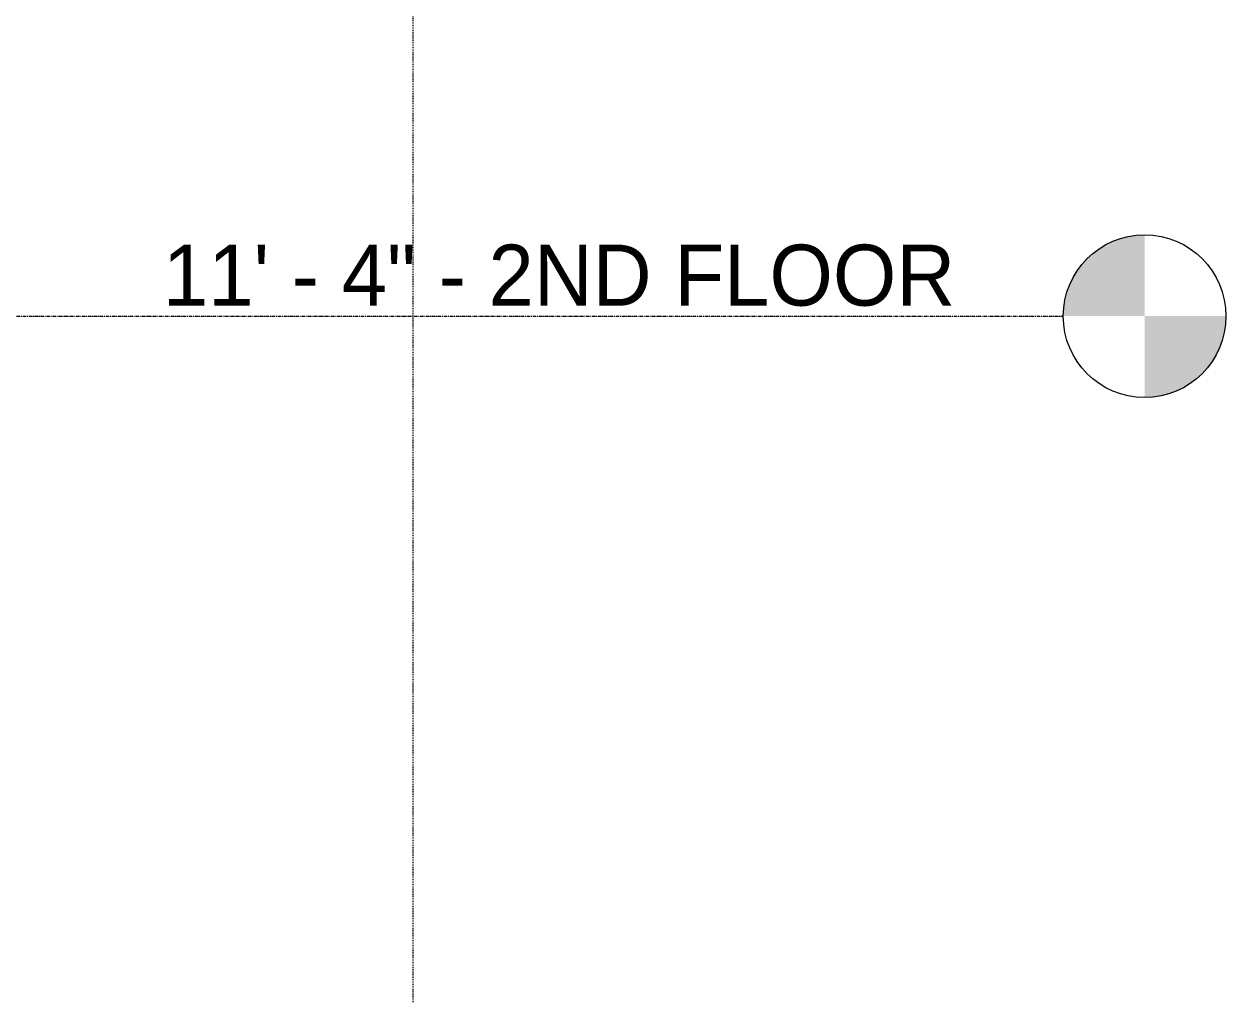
# Model space of a CAD drawing. Header units: inches. Extents: x 9661 to 15313, y -337 to 660.
# Drawn here: x 12222.7 to 12400.1, y 35.8 to 179.1 of the extents above; entities that cross this region are included whole.
import ezdxf

# ---------------------------------------------------------------- set-up
doc = ezdxf.new("R2010")
doc.units = ezdxf.units.IN
doc.header["$MEASUREMENT"] = 0
doc.linetypes.add('Aligning Line 1_8_', pattern=[0.25, 0.125, -0.125])
doc.linetypes.add('Grid Line 1_2_', pattern=[0.875, 0.5, -0.125, 0.125, -0.125])
for name, color, linetype, lineweight in [('A-FLOR-LEVL', 51, 'Continuous', 9), ('A-FLOR-LEVL-1', 51, 'Grid Line 1_2_', 9), ('G-ANNO-SYMB', 111, 'Aligning Line 1_8_', 9)]:
    doc.layers.add(name, color=color, linetype=linetype, lineweight=lineweight)
doc.styles.add('Century Gothic', font='ufonts.com_century-gothic.ttf', dxfattribs={"height": 9})

# ---------------------------------------------------------------- blocks, each defined once
blk = doc.blocks.new('Level - Level Head - Circle-50818-BUILDING SECTION - EAST_WEST - LOOKING SOUTH2')
at = {"layer": 'A-FLOR-LEVL'}
h = blk.add_hatch(color=256, dxfattribs=at)
edge = h.paths.add_edge_path(flags=0)
edge.add_line((12388.06, 0), (12376.06, 0))
edge.add_arc((12388.06, 0), 12, 90, 180, ccw=False)
edge.add_line((12388.06, 12), (12388.06, 0))
h = blk.add_hatch(color=256, dxfattribs=at)
edge = h.paths.add_edge_path(flags=0)
edge.add_line((12388.06, -12), (12388.06, 0))
edge.add_line((12388.06, 0), (12400.06, 0))
edge.add_arc((12388.06, 0), 12, 270, 360, ccw=False)
blk.add_circle((12388.06, 0), 12, dxfattribs=at)

msp = doc.modelspace()

# ---------------------------------------------------------------- linework, layer by layer
at = {"layer": 'A-FLOR-LEVL-1'}
msp.add_line((9660.53, 136), (12376.06, 136), dxfattribs=at)
at = {"layer": 'G-ANNO-SYMB'}
msp.add_line((12280.06, 526.95), (12280.06, -183.11), dxfattribs=at)

# ---------------------------------------------------------------- block references
at = {"layer": 'A-FLOR-LEVL'}
msp.add_blockref('Level - Level Head - Circle-50818-BUILDING SECTION - EAST_WEST - LOOKING SOUTH2', (0, 136), dxfattribs=at)

# ---------------------------------------------------------------- texts
at = {"layer": 'A-FLOR-LEVL', "insert": (12243.2, 146.55), "char_height": 9, "width": 147.258, "attachment_point": 1, "style": 'Century Gothic'}
msp.add_mtext('11\' - 4" - 2ND FLOOR', dxfattribs=at)

doc.saveas('drawing.dxf')
